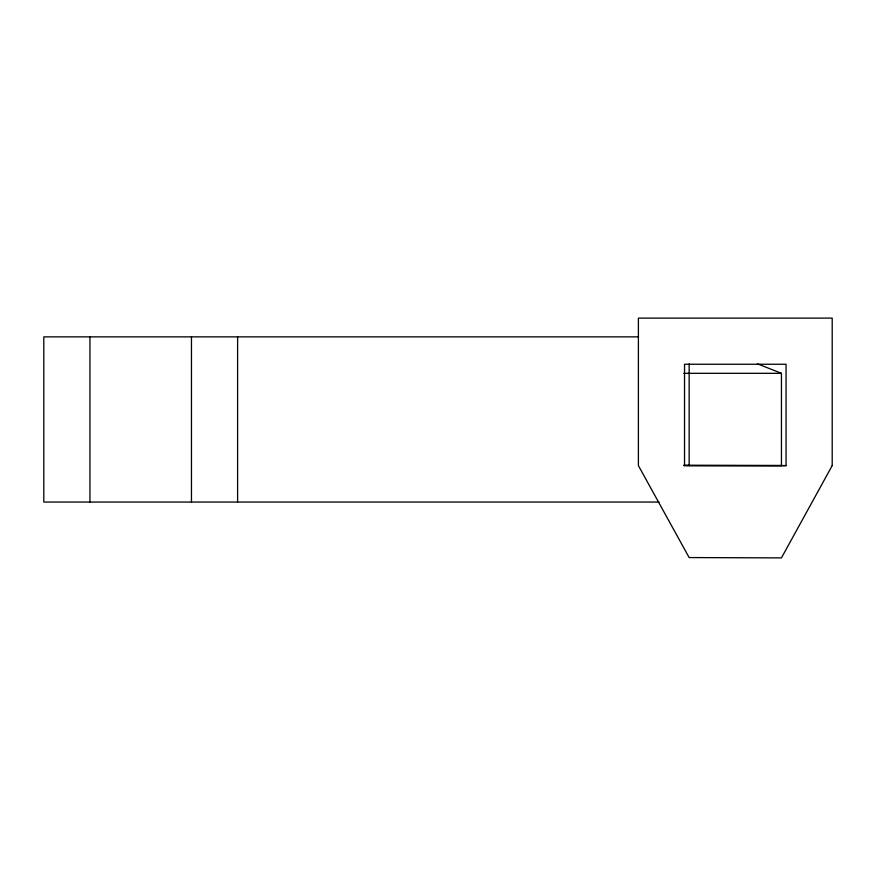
<?xml version="1.0" encoding="UTF-8"?>
<svg xmlns="http://www.w3.org/2000/svg" width="876" height="876" viewBox="0 0 876 876"><rect width="100%" height="100%" fill="white"/><g stroke="black" fill="none" stroke-linecap="round" stroke-linejoin="round"><path stroke-width="1.31" d="M638.527 336.866L43.8 336.866L43.8 502.058L659.048 502.058M683.729 373.318L781.447 373.318L781.447 465.605M683.729 465.276L689.149 465.276M786.057 465.605L684.539 465.605L684.539 364.252L786.057 364.252L786.057 465.605L689.149 465.364M683.729 465.561L781.447 465.561M757.422 363.825L781.447 373.318M689.149 363.868L689.149 465.605M237.604 336.866L237.604 502.058M191.461 336.866L191.461 502.058M89.943 336.866L89.943 502.058M832.2 465.605L781.447 557.892L689.149 557.563L638.396 465.605L638.396 318.108L832.2 318.108L832.2 465.605"/></g></svg>
